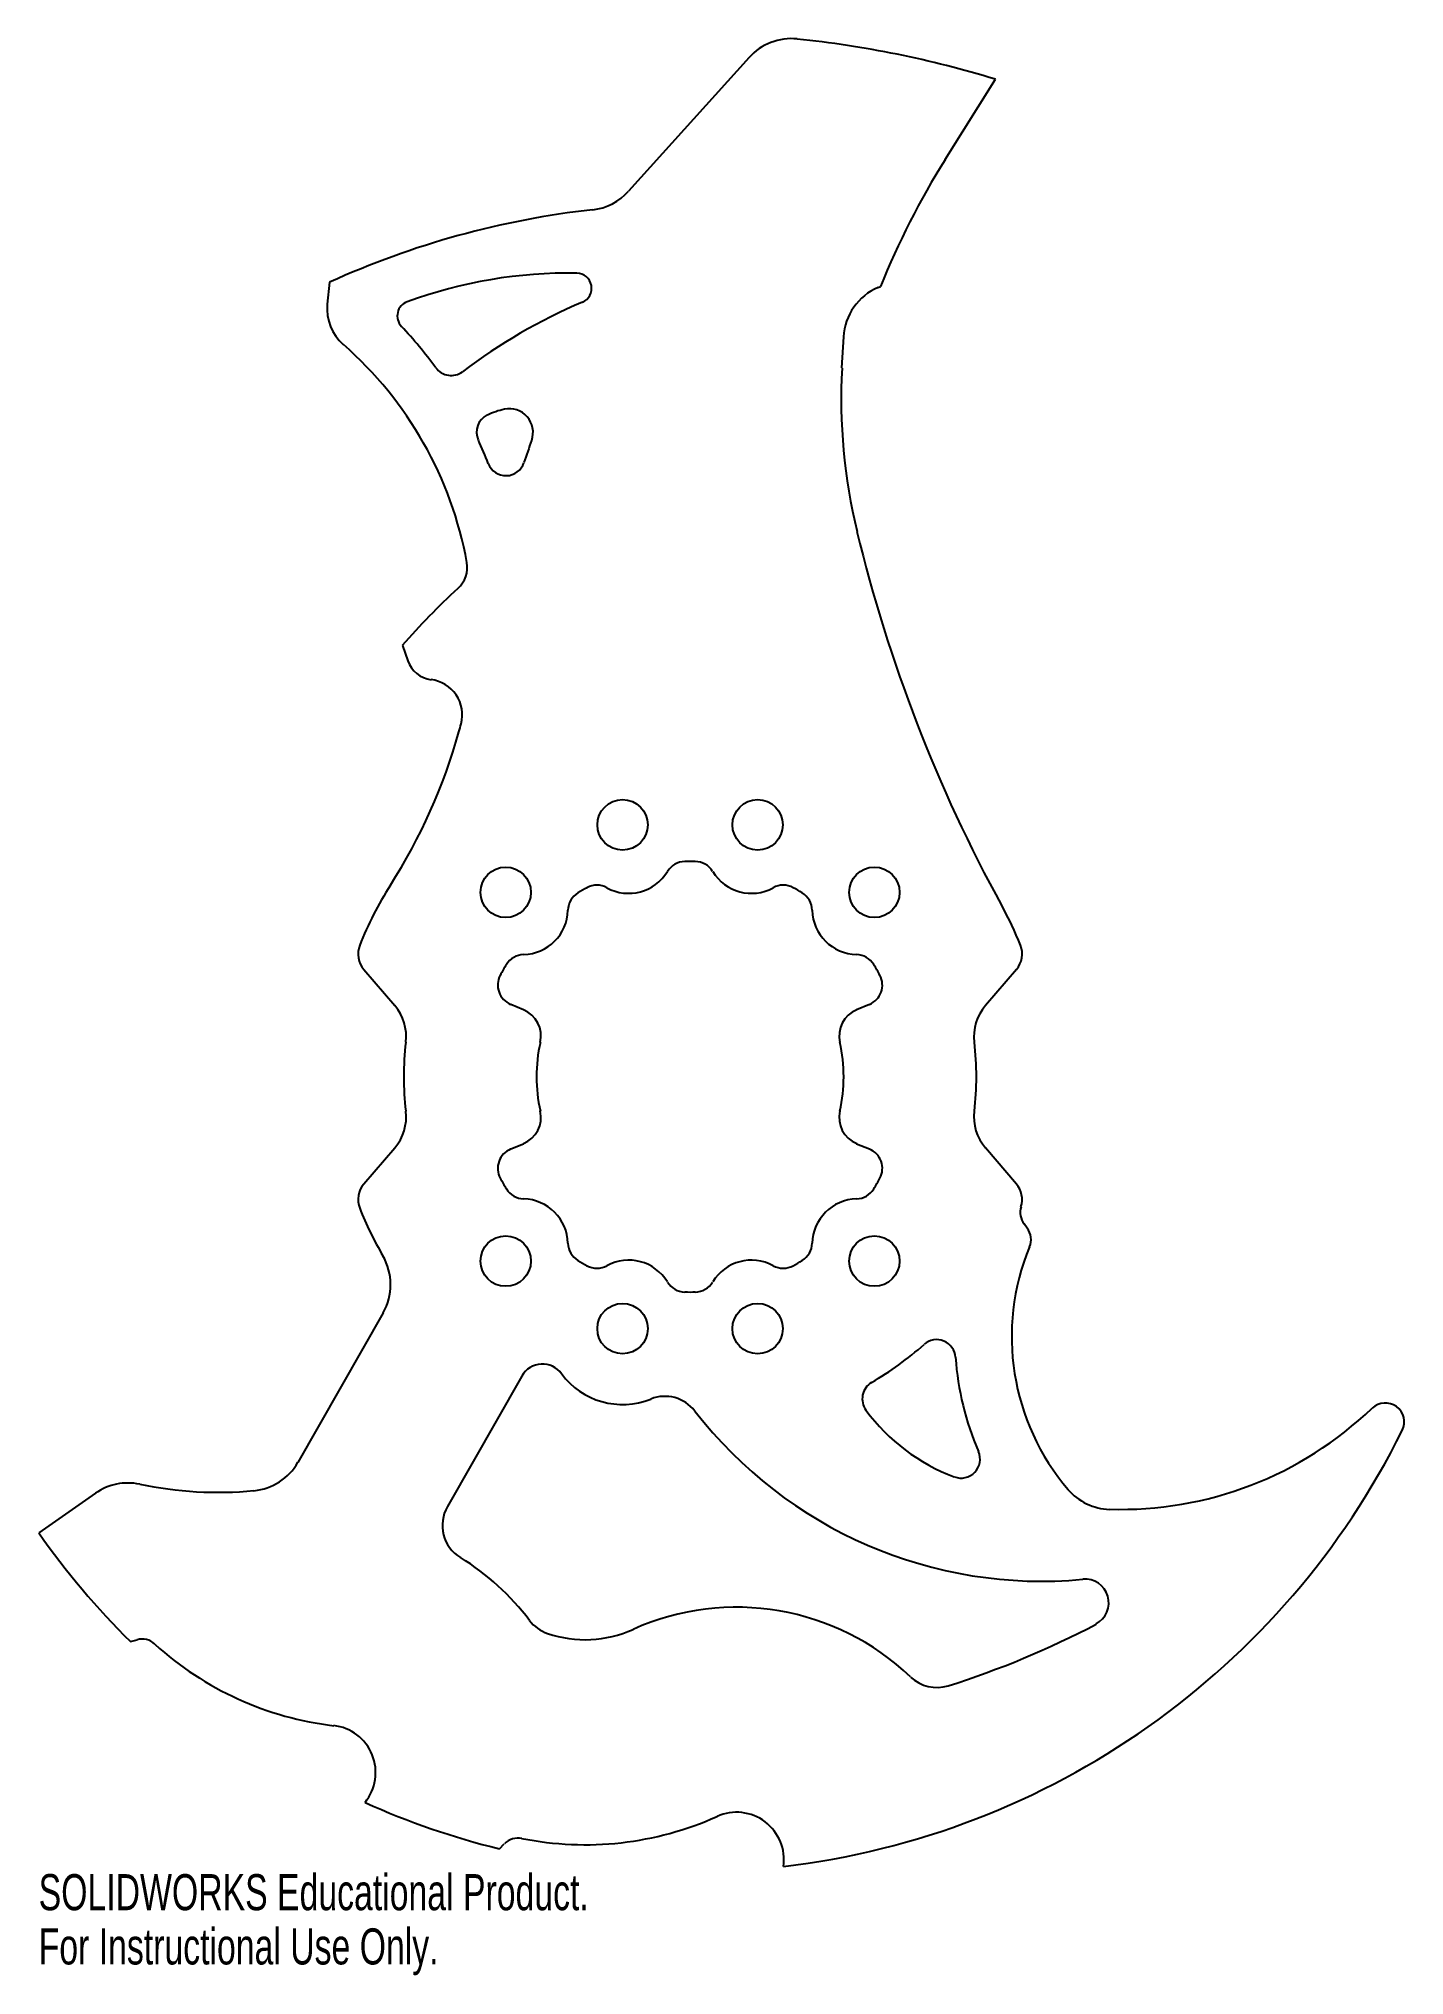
# Model space of a CAD drawing. Header units: inches. Extents: x -3.4 to 3.8, y -4.7 to 5.5.
import ezdxf

# ---------------------------------------------------------------- set-up
doc = ezdxf.new("R2010")
doc.units = ezdxf.units.IN
doc.header["$MEASUREMENT"] = 0
doc.styles.add('SLDTEXTSTYLE0', font='TXT', dxfattribs={"width": 0.7})

msp = doc.modelspace()

# ---------------------------------------------------------------- linework, layer by layer
at = {"color": 7, "linetype": 'Continuous', "lineweight": 25}
for p, q in [((0.311, 5.373), (-0.324, 4.669)), ((1.345, 4.835), (1.61, 5.259)), ((-1.901, 4.189), (-1.913, 4.073)), ((0.992, 4.161), (1.004, 4.166)), ((0.801, 3.737), (0.81, 3.901)), ((-1.517, 2.273), (-1.489, 2.192)), ((-1.721, 0.565), (-1.557, 0.375)), ((1.721, 0.565), (1.557, 0.375)), ((-0.878, 0.353), (-0.946, 0.381)), ((0.946, 0.381), (0.878, 0.353)), ((-1.721, -0.565), (-1.557, -0.375)), ((-0.946, -0.381), (-0.878, -0.353)), ((0.878, -0.353), (0.946, -0.381)), ((1.721, -0.566), (1.557, -0.375)), ((1.777, -0.798), (1.761, -0.776)), ((-1.618, -1.245), (-2.068, -2.033)), ((-0.887, -1.578), (-1.28, -2.266)), ((-3.136, -2.196), (-3.435, -2.405)), ((-2.951, -2.978), (-2.916, -2.969)), ((-1.005, -4.071), (-0.98, -4.044))]:
    msp.add_line(p, q, dxfattribs=at)
for centre in [(-0.356, 1.328), (0.356, 1.328), (-0.972, 0.972), (0.972, 0.972), (-0.972, -0.972), (0.972, -0.972), (-0.356, -1.328), (0.356, -1.328)]:
    msp.add_circle(centre, 0.133, dxfattribs=at)
for centre, radius, start, end in [((0.534, 5.173), 0.3, 84.111, 137.98), ((0, 0), 5.5, 72.98, 84.111), ((4.998, 2.55), 4.309, 147.98, 157.98), ((-0.547, 4.869), 0.3, 276.4131, 317.98), ((0, 0), 4.6, 96.4131, 114.4127), ((-0.637, 1.744), 2.493, 89.095, 110.053), ((-0.599, 4.157), 0.08, 293.095, 89.095), ((-1.464, 4.011), 0.08, 110.053, 223.4375), ((1.109, 3.885), 0.3, 112.98, 176.98), ((-1.664, 4.048), 0.25, 174.4127, 228.8108), ((0.609, 1.324), 3, 113.095, 127.0852), ((-3.14, 2.424), 2.228, 36.1331, 43.4375), ((-3.145, 2.355), 2, 10.2604, 48.8108), ((-1.26, 3.797), 0.1, 216.1331, 307.0852), ((3.797, 3.578), 3, 176.98, 193.5521), ((-1.026, 3.399), 0.1, 115.525, 204.7425), ((-0.894, 3.123), 0.405, 102.1428, 115.525), ((-0.953, 3.397), 0.125, 340.431, 102.1428), ((-3.14, 2.424), 2.228, 21.2834, 24.7425), ((5.126, 1.236), 6.327, 160.431, 161.5576), ((-0.971, 3.269), 0.1, 201.2834, 341.5576), ((8.657, 4.75), 8, 193.5521, 208.7524), ((-1.325, 2.685), 0.15, 312.3186, 10.2604), ((1.119, 0), 3.481, 132.3186, 139.2339), ((-1.347, 2.242), 0.15, 199.2339, 262.8461), ((-1.389, 1.907), 0.188, 345.6855, 82.8461), ((-3.145, 2.355), 2, 344.4135, 345.6855), ((-4.109, 2.624), 3, 327.4384, 344.4135), ((-0.025, 1.025), 0.11, 91.3976, 148.5312), ((0, 0), 1.135, 88.6024, 91.3976), ((0.025, 1.025), 0.11, 31.4688, 88.6024), ((-0.324, 1.207), 0.24, 241.4688, 328.5312), ((0.324, 1.207), 0.24, 211.4688, 298.5312), ((0, 0), 1.875, 147.4384, 158.3053), ((-0.534, 0.875), 0.11, 121.3976, 178.5312), ((0, 0), 1.135, 118.6024, 121.3976), ((-0.491, 0.9), 0.11, 61.4688, 118.6024), ((0.491, 0.9), 0.11, 61.3976, 118.5312), ((0, 0), 1.135, 58.6024, 61.3976), ((0.534, 0.875), 0.11, 1.4688, 58.6024), ((-0.884, 0.884), 0.24, 271.4688, 358.5312), ((0.884, 0.884), 0.24, 181.4688, 268.5312), ((0, 0), 1.875, 21.6947, 28.7524), ((-1.626, 0.647), 0.125, 158.3053, 220.6413), ((-0.875, 0.534), 0.11, 91.4688, 148.6024), ((0.875, 0.534), 0.11, 31.3976, 88.5312), ((1.626, 0.647), 0.125, 319.3587, 21.6947), ((-0.904, 0.483), 0.11, 151.9013, 247.5), ((0, 0), 1.135, 148.6024, 151.9013), ((0.904, 0.483), 0.11, 292.5, 28.0987), ((0, 0), 1.135, 28.0987, 31.3976), ((-1.747, 0.212), 0.25, 353.0734, 40.6413), ((-0.936, 0.214), 0.15, 347.0941, 67.5), ((0.936, 0.214), 0.15, 112.5, 192.9059), ((1.747, 0.212), 0.25, 139.3587, 186.9266), ((0, 0), 1.51, 173.0734, 186.9266), ((0, 0), 0.81, 167.0941, 192.9059), ((0, 0), 0.81, 347.0941, 12.9059), ((0, 0), 1.51, 353.0734, 6.9266), ((-1.747, -0.212), 0.25, 319.3587, 6.9266), ((-0.936, -0.214), 0.15, 292.5, 12.9059), ((0.936, -0.214), 0.15, 167.0941, 247.5), ((1.747, -0.212), 0.25, 173.0734, 220.6413), ((-0.904, -0.483), 0.11, 112.5, 208.0987), ((0.904, -0.483), 0.11, 331.9013, 67.5), ((-1.626, -0.647), 0.125, 139.3587, 201.6947), ((0, 0), 1.135, 208.0987, 211.3976), ((-0.875, -0.534), 0.11, 211.3976, 268.5312), ((0.875, -0.534), 0.11, 271.4688, 328.6024), ((0, 0), 1.135, 328.6024, 331.9013), ((1.626, -0.647), 0.125, 342.152, 40.6413), ((0, 0), 1.875, 201.6947, 210.2655), ((-0.884, -0.884), 0.24, 1.4688, 88.5312), ((0.884, -0.884), 0.24, 91.4688, 178.5312), ((1.841, -0.716), 0.1, 162.152, 217.0468), ((1.698, -0.859), 0.1, 337.6004, 37.0468), ((-0.534, -0.875), 0.11, 181.4688, 238.6024), ((0.534, -0.875), 0.11, 301.3976, 358.5312), ((2.938, -1.37), 1.242, 157.6004, 220.4549), ((-1.879, -1.096), 0.3, 330.2622, 30.2655), ((0, 0), 1.135, 238.6024, 241.3976), ((-0.491, -0.9), 0.11, 241.3976, 298.5312), ((-0.324, -1.207), 0.24, 31.4688, 118.5312), ((0.324, -1.207), 0.24, 61.4688, 148.5312), ((0.491, -0.9), 0.11, 241.4688, 298.6024), ((0, 0), 1.135, 298.6024, 301.3976), ((-0.025, -1.025), 0.11, 211.4688, 268.6024), ((0.025, -1.025), 0.11, 271.3976, 328.5312), ((0, 0), 1.135, 268.6024, 271.3976), ((0, 0), 1.875, 300.6916, 311.1807), ((1.3, -1.486), 0.1, 4.0673, 131.1807), ((-0.778, -1.64), 0.125, 36.4235, 150.2622), ((2.938, -1.37), 1.542, 184.0673, 203.1624), ((-0.356, -1.328), 0.4, 216.4235, 291.8305), ((1.008, -1.698), 0.1, 120.6916, 216.5511), ((-0.133, -1.885), 0.2, 37.7335, 111.8305), ((3.666, -1.82), 0.1, 333.6, 133.9173), ((1.855, -0.347), 2.313, 217.7335, 275.3777), ((1.757, -1.143), 1.033, 216.5511, 249.3591), ((2.272, -0.372), 1.909, 268.1878, 313.9173), ((0, 0), 4.193, 276.74, 333.6), ((-2.328, -1.884), 0.3, 275.414, 330.2622), ((1.429, -2.016), 0.1, 249.3591, 23.1624), ((-2.964, -2.442), 0.3, 78.0734, 125), ((-2.489, -0.191), 2, 258.0734, 275.414), ((2.221, -1.981), 0.3, 220.4549, 268.1878), ((-1.106, -2.365), 0.2, 150.2622, 238.4086), ((0, 0), 4.193, 215, 225.2622), ((-1.908, -3.669), 1.331, 37.0796, 58.4086), ((2.083, -2.774), 0.125, 297.6973, 95.3777), ((0.245, -4.128), 1.331, 46.3884, 114.1837), ((-0.687, -2.746), 0.2, 217.0796, 251.1994), ((-0.553, -2.352), 0.616, 251.1994, 294.1837), ((-0.078, 1.343), 4.776, 287.5419, 297.6973), ((-2.89, -3.065), 0.1, 47.7429, 105.2622), ((-1.681, -1.736), 1.697, 227.7429, 263.3137), ((1.301, -3.02), 0.2, 226.3884, 287.5419), ((-1.908, -3.669), 0.25, 320.87, 83.3137), ((0, 0), 4.193, 245.87, 256.1322), ((0.245, -4.128), 0.25, 351.74, 114.1837), ((-0.553, -2.352), 1.697, 258.6129, 294.1837), ((-0.907, -4.114), 0.1, 78.6129, 136.1322)]:
    msp.add_arc(centre, radius, start, end, dxfattribs=at)

# ---------------------------------------------------------------- texts
at = {"color": 7, "linetype": 'Continuous', "char_height": 0.1903, "attachment_point": 1, "style": 'SLDTEXTSTYLE0'}
for s, insert in [('SOLIDWORKS Educational Product.', (-3.435, -4.204)), ('For Instructional Use Only.', (-3.435, -4.49))]:
    msp.add_mtext(s, dxfattribs=dict(at, insert=insert))

doc.saveas('drawing.dxf')
